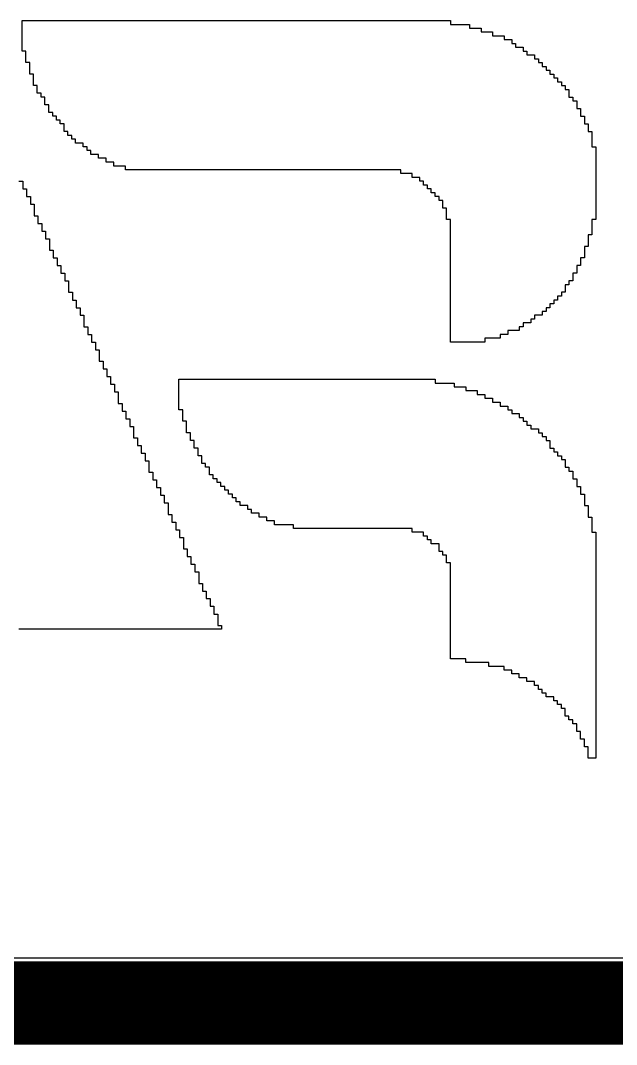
# Model space of a CAD drawing. Header units: millimetres. Extents: x -0.01 to 2.64, y -2.47 to 1.86.
# Drawn here: x 1.1117 to 1.1836, y -0.005 to 0.1183 of the extents above; entities that cross this region are included whole.
import ezdxf

# ---------------------------------------------------------------- set-up
doc = ezdxf.new("R2010")
doc.units = ezdxf.units.MM
doc.header["$MEASUREMENT"] = 0
for name, color, linetype in [('BottomLayer', 5, 'Continuous'), ('BottomSolder', 6, 'Continuous'), ('Mechanical1', 6, 'Continuous'), ('MidLayer1', 16, 'Continuous'), ('MidLayer2', 76, 'Continuous'), ('TopLayer', 1, 'Continuous'), ('TopOverlay', 2, 'Continuous')]:
    doc.layers.add(name, color=color, linetype=linetype)

# ---------------------------------------------------------------- blocks, each defined once
blk = doc.blocks.new('GRF_2021_F____13')
at = {"layer": 'TopOverlay'}
for p, q in [((0.61191, 0.07285), (0.61191, 0.07331)), ((0.61191, 0.07331), (0.66355, 0.07331)), ((0.61191, 0.07239), (0.61191, 0.07285)), ((0.66355, 0.07331), (0.66355, 0.07285)), ((0.66355, 0.07285), (0.66586, 0.07285)), ((0.66586, 0.07285), (0.66586, 0.07239)), ((0.61191, 0.07193), (0.61191, 0.07239)), ((0.61191, 0.07147), (0.61191, 0.07193)), ((0.66586, 0.07239), (0.66724, 0.07239)), ((0.66724, 0.07239), (0.66724, 0.07193)), ((0.66724, 0.07193), (0.66862, 0.07193)), ((0.66862, 0.07193), (0.66862, 0.07147)), ((0.61191, 0.07101), (0.61191, 0.07147)), ((0.61191, 0.07055), (0.61191, 0.07101)), ((0.61191, 0.07009), (0.61191, 0.07055)), ((0.66862, 0.07147), (0.67001, 0.07147)), ((0.67001, 0.07147), (0.67001, 0.07101)), ((0.67001, 0.07101), (0.67093, 0.07101)), ((0.67093, 0.07101), (0.67093, 0.07055)), ((0.67093, 0.07055), (0.67139, 0.07055)), ((0.67139, 0.07055), (0.67139, 0.07009)), ((0.61191, 0.06963), (0.61191, 0.07009)), ((0.61237, 0.06963), (0.61191, 0.06963)), ((0.61237, 0.06916), (0.61237, 0.06963)), ((0.61237, 0.0687), (0.61237, 0.06916)), ((0.67139, 0.07009), (0.67231, 0.07009)), ((0.67231, 0.07009), (0.67231, 0.06963)), ((0.67231, 0.06963), (0.67277, 0.06963)), ((0.67277, 0.06963), (0.67277, 0.06916)), ((0.67277, 0.06916), (0.67369, 0.06916)), ((0.67369, 0.06916), (0.67369, 0.0687)), ((0.61237, 0.06824), (0.61237, 0.0687)), ((0.61283, 0.06824), (0.61237, 0.06824)), ((0.61283, 0.06778), (0.61283, 0.06824)), ((0.67369, 0.0687), (0.67416, 0.0687)), ((0.67416, 0.0687), (0.67416, 0.06824)), ((0.67416, 0.06824), (0.67462, 0.06824)), ((0.67462, 0.06824), (0.67462, 0.06778)), ((0.61283, 0.06732), (0.61283, 0.06778)), ((0.61283, 0.06686), (0.61283, 0.06732)), ((0.61329, 0.06686), (0.61283, 0.06686)), ((0.61329, 0.0664), (0.61329, 0.06686)), ((0.67462, 0.06778), (0.67508, 0.06778)), ((0.67508, 0.06778), (0.67508, 0.06732)), ((0.67508, 0.06732), (0.67554, 0.06732)), ((0.67554, 0.06732), (0.67554, 0.06686)), ((0.67554, 0.06686), (0.676, 0.06686)), ((0.676, 0.06686), (0.676, 0.0664)), ((0.61329, 0.06594), (0.61329, 0.0664)), ((0.61329, 0.06548), (0.61329, 0.06594)), ((0.61375, 0.06548), (0.61329, 0.06548)), ((0.61375, 0.06501), (0.61375, 0.06548)), ((0.676, 0.0664), (0.67646, 0.0664)), ((0.67646, 0.0664), (0.67646, 0.06594)), ((0.67646, 0.06594), (0.67692, 0.06594)), ((0.67692, 0.06594), (0.67692, 0.06548)), ((0.67692, 0.06548), (0.67738, 0.06548)), ((0.67738, 0.06548), (0.67738, 0.06501)), ((0.61375, 0.06455), (0.61375, 0.06501)), ((0.61421, 0.06455), (0.61375, 0.06455)), ((0.61421, 0.06409), (0.61421, 0.06455)), ((0.67738, 0.06501), (0.67784, 0.06501)), ((0.67784, 0.06501), (0.67784, 0.06455)), ((0.67784, 0.06455), (0.67784, 0.06409)), ((0.61467, 0.06409), (0.61421, 0.06409)), ((0.61467, 0.06363), (0.61467, 0.06409)), ((0.61467, 0.06317), (0.61467, 0.06363)), ((0.61514, 0.06317), (0.61467, 0.06317)), ((0.61514, 0.06271), (0.61514, 0.06317)), ((0.67784, 0.06409), (0.67831, 0.06409)), ((0.67831, 0.06409), (0.67831, 0.06363)), ((0.67831, 0.06363), (0.67877, 0.06363)), ((0.67877, 0.06363), (0.67877, 0.06317)), ((0.67877, 0.06317), (0.67877, 0.06271)), ((0.61514, 0.06225), (0.61514, 0.06271)), ((0.6156, 0.06225), (0.61514, 0.06225)), ((0.6156, 0.06179), (0.6156, 0.06225)), ((0.61606, 0.06179), (0.6156, 0.06179)), ((0.61606, 0.06133), (0.61606, 0.06179)), ((0.67877, 0.06271), (0.67923, 0.06271)), ((0.67923, 0.06271), (0.67923, 0.06225)), ((0.67923, 0.06225), (0.67923, 0.06179)), ((0.67923, 0.06179), (0.67969, 0.06179)), ((0.67969, 0.06179), (0.67969, 0.06133)), ((0.61652, 0.06133), (0.61606, 0.06133)), ((0.61652, 0.06087), (0.61652, 0.06133)), ((0.61698, 0.06087), (0.61652, 0.06087)), ((0.61698, 0.0604), (0.61698, 0.06087)), ((0.67969, 0.06133), (0.67969, 0.06087)), ((0.67969, 0.06087), (0.68015, 0.06087)), ((0.68015, 0.06087), (0.68015, 0.0604)), ((0.61698, 0.05994), (0.61698, 0.0604)), ((0.61744, 0.05994), (0.61698, 0.05994)), ((0.61744, 0.05948), (0.61744, 0.05994)), ((0.6179, 0.05948), (0.61744, 0.05948)), ((0.6179, 0.05902), (0.6179, 0.05948)), ((0.68015, 0.0604), (0.68015, 0.05994)), ((0.68015, 0.05994), (0.68061, 0.05994)), ((0.68061, 0.05994), (0.68061, 0.05948)), ((0.68061, 0.05948), (0.68061, 0.05902)), ((0.61836, 0.05902), (0.6179, 0.05902)), ((0.61836, 0.05856), (0.61836, 0.05902)), ((0.61929, 0.05856), (0.61836, 0.05856)), ((0.61929, 0.0581), (0.61929, 0.05856)), ((0.61975, 0.0581), (0.61929, 0.0581)), ((0.61975, 0.05764), (0.61975, 0.0581)), ((0.68061, 0.05902), (0.68061, 0.05856)), ((0.68061, 0.05856), (0.68061, 0.0581)), ((0.68061, 0.0581), (0.68107, 0.0581)), ((0.68107, 0.0581), (0.68107, 0.05764)), ((0.62021, 0.05764), (0.61975, 0.05764)), ((0.62021, 0.05718), (0.62021, 0.05764)), ((0.62113, 0.05718), (0.62021, 0.05718)), ((0.62113, 0.05672), (0.62113, 0.05718)), ((0.68107, 0.05764), (0.68107, 0.05718)), ((0.68107, 0.05718), (0.68107, 0.05672)), ((0.62205, 0.05672), (0.62113, 0.05672)), ((0.62205, 0.05625), (0.62205, 0.05672)), ((0.62297, 0.05625), (0.62205, 0.05625)), ((0.62297, 0.05579), (0.62297, 0.05625)), ((0.62436, 0.05579), (0.62297, 0.05579)), ((0.62436, 0.05533), (0.62436, 0.05579)), ((0.68107, 0.05672), (0.68107, 0.05625)), ((0.68107, 0.05625), (0.68107, 0.05579)), ((0.68107, 0.05579), (0.68107, 0.05533)), ((0.65756, 0.05533), (0.62436, 0.05533)), ((0.65756, 0.05487), (0.65756, 0.05533)), ((0.65894, 0.05487), (0.65756, 0.05487)), ((0.65894, 0.05441), (0.65894, 0.05487)), ((0.65986, 0.05441), (0.65894, 0.05441)), ((0.65986, 0.05395), (0.65986, 0.05441)), ((0.68107, 0.05533), (0.68107, 0.05487)), ((0.68107, 0.05487), (0.68107, 0.05441)), ((0.68107, 0.05441), (0.68107, 0.05395)), ((0.61152, 0.05395), (0.61199, 0.05395)), ((0.61199, 0.05395), (0.61199, 0.05349)), ((0.61199, 0.05349), (0.61199, 0.05303)), ((0.61199, 0.05303), (0.61245, 0.05303)), ((0.61245, 0.05303), (0.61245, 0.05257)), ((0.66032, 0.05395), (0.65986, 0.05395)), ((0.66032, 0.05349), (0.66032, 0.05395)), ((0.66078, 0.05349), (0.66032, 0.05349)), ((0.66078, 0.05303), (0.66078, 0.05349)), ((0.66124, 0.05303), (0.66078, 0.05303)), ((0.66124, 0.05257), (0.66124, 0.05303)), ((0.68107, 0.05395), (0.68107, 0.05349)), ((0.68107, 0.05349), (0.68107, 0.05303)), ((0.68107, 0.05303), (0.68107, 0.05257)), ((0.61245, 0.05257), (0.61245, 0.0521)), ((0.61245, 0.0521), (0.61291, 0.0521)), ((0.61291, 0.0521), (0.61291, 0.05164)), ((0.66171, 0.05257), (0.66124, 0.05257)), ((0.66171, 0.0521), (0.66171, 0.05257)), ((0.66217, 0.0521), (0.66171, 0.0521)), ((0.66217, 0.05164), (0.66217, 0.0521)), ((0.68107, 0.05257), (0.68107, 0.0521)), ((0.68107, 0.0521), (0.68107, 0.05164)), ((0.61291, 0.05164), (0.61291, 0.05118)), ((0.61291, 0.05118), (0.61337, 0.05118)), ((0.61337, 0.05118), (0.61337, 0.05072)), ((0.61337, 0.05072), (0.61337, 0.05026)), ((0.66263, 0.05164), (0.66217, 0.05164)), ((0.66263, 0.05118), (0.66263, 0.05164)), ((0.66263, 0.05072), (0.66263, 0.05118)), ((0.66309, 0.05072), (0.66263, 0.05072)), ((0.66309, 0.05026), (0.66309, 0.05072)), ((0.68107, 0.05164), (0.68107, 0.05118)), ((0.68107, 0.05118), (0.68107, 0.05072)), ((0.68107, 0.05072), (0.68107, 0.05026)), ((0.61337, 0.05026), (0.61337, 0.0498)), ((0.61337, 0.0498), (0.61383, 0.0498)), ((0.61383, 0.0498), (0.61383, 0.04934)), ((0.61383, 0.04934), (0.61383, 0.04888)), ((0.66309, 0.0498), (0.66309, 0.05026)), ((0.66309, 0.04934), (0.66309, 0.0498)), ((0.66355, 0.04934), (0.66309, 0.04934)), ((0.66355, 0.04888), (0.66355, 0.04934)), ((0.68107, 0.04934), (0.68061, 0.04934)), ((0.68061, 0.04934), (0.68061, 0.04888)), ((0.68107, 0.05026), (0.68107, 0.0498)), ((0.68107, 0.0498), (0.68107, 0.04934)), ((0.61383, 0.04888), (0.61429, 0.04888)), ((0.61429, 0.04888), (0.61429, 0.04842)), ((0.61429, 0.04842), (0.61429, 0.04795)), ((0.66355, 0.04842), (0.66355, 0.04888)), ((0.66355, 0.04795), (0.66355, 0.04842)), ((0.68061, 0.04888), (0.68061, 0.04842)), ((0.68061, 0.04842), (0.68061, 0.04795)), ((0.61429, 0.04795), (0.61475, 0.04795)), ((0.61475, 0.04795), (0.61475, 0.04749)), ((0.61475, 0.04749), (0.61475, 0.04703)), ((0.61475, 0.04703), (0.61521, 0.04703)), ((0.61521, 0.04703), (0.61521, 0.04657)), ((0.66355, 0.04749), (0.66355, 0.04795)), ((0.66355, 0.04703), (0.66355, 0.04749)), ((0.66355, 0.04657), (0.66355, 0.04703)), ((0.68061, 0.04749), (0.68015, 0.04749)), ((0.68015, 0.04749), (0.68015, 0.04703)), ((0.68015, 0.04703), (0.68015, 0.04657)), ((0.68061, 0.04795), (0.68061, 0.04749)), ((0.61521, 0.04657), (0.61521, 0.04611)), ((0.61521, 0.04611), (0.61521, 0.04565)), ((0.61521, 0.04565), (0.61567, 0.04565)), ((0.61567, 0.04565), (0.61567, 0.04519)), ((0.66355, 0.04611), (0.66355, 0.04657)), ((0.66355, 0.04565), (0.66355, 0.04611)), ((0.66355, 0.04519), (0.66355, 0.04565)), ((0.68015, 0.04611), (0.67969, 0.04611)), ((0.67969, 0.04611), (0.67969, 0.04565)), ((0.67969, 0.04565), (0.67969, 0.04519)), ((0.68015, 0.04657), (0.68015, 0.04611)), ((0.61567, 0.04519), (0.61567, 0.04473)), ((0.61567, 0.04473), (0.61614, 0.04473)), ((0.61614, 0.04473), (0.61614, 0.04427)), ((0.66355, 0.04473), (0.66355, 0.04519)), ((0.66355, 0.04427), (0.66355, 0.04473)), ((0.67969, 0.04473), (0.67923, 0.04473)), ((0.67923, 0.04473), (0.67923, 0.04427)), ((0.67969, 0.04519), (0.67969, 0.04473)), ((0.61614, 0.04427), (0.61614, 0.0438)), ((0.61614, 0.0438), (0.6166, 0.0438)), ((0.6166, 0.0438), (0.6166, 0.04334)), ((0.6166, 0.04334), (0.6166, 0.04288)), ((0.66355, 0.0438), (0.66355, 0.04427)), ((0.66355, 0.04334), (0.66355, 0.0438)), ((0.66355, 0.04288), (0.66355, 0.04334)), ((0.67923, 0.0438), (0.67877, 0.0438)), ((0.67877, 0.0438), (0.67877, 0.04334)), ((0.67877, 0.04334), (0.67877, 0.04288)), ((0.67923, 0.04427), (0.67923, 0.0438)), ((0.6166, 0.04288), (0.61706, 0.04288)), ((0.61706, 0.04288), (0.61706, 0.04242)), ((0.61706, 0.04242), (0.61706, 0.04196)), ((0.61706, 0.04196), (0.61752, 0.04196)), ((0.61752, 0.04196), (0.61752, 0.0415)), ((0.66355, 0.04242), (0.66355, 0.04288)), ((0.66355, 0.04196), (0.66355, 0.04242)), ((0.66355, 0.0415), (0.66355, 0.04196)), ((0.67831, 0.04196), (0.67784, 0.04196)), ((0.67784, 0.04196), (0.67784, 0.0415)), ((0.67877, 0.04288), (0.67831, 0.04288)), ((0.67831, 0.04288), (0.67831, 0.04242)), ((0.67831, 0.04242), (0.67831, 0.04196)), ((0.61752, 0.0415), (0.61752, 0.04104)), ((0.61752, 0.04104), (0.61752, 0.04058)), ((0.66355, 0.04104), (0.66355, 0.0415)), ((0.66355, 0.04058), (0.66355, 0.04104)), ((0.67784, 0.0415), (0.67738, 0.0415)), ((0.67738, 0.0415), (0.67738, 0.04104)), ((0.67738, 0.04104), (0.67738, 0.04058)), ((0.61752, 0.04058), (0.61798, 0.04058)), ((0.61798, 0.04058), (0.61798, 0.04012)), ((0.61798, 0.04012), (0.61798, 0.03965)), ((0.61798, 0.03965), (0.61844, 0.03965)), ((0.61844, 0.03965), (0.61844, 0.03919)), ((0.66355, 0.04012), (0.66355, 0.04058)), ((0.66355, 0.03965), (0.66355, 0.04012)), ((0.66355, 0.03919), (0.66355, 0.03965)), ((0.67646, 0.03965), (0.676, 0.03965)), ((0.676, 0.03965), (0.676, 0.03919)), ((0.67692, 0.04012), (0.67646, 0.04012)), ((0.67646, 0.04012), (0.67646, 0.03965)), ((0.67738, 0.04058), (0.67692, 0.04058)), ((0.67692, 0.04058), (0.67692, 0.04012)), ((0.61844, 0.03919), (0.61844, 0.03873)), ((0.61844, 0.03873), (0.6189, 0.03873)), ((0.6189, 0.03873), (0.6189, 0.03827)), ((0.6189, 0.03827), (0.6189, 0.03781)), ((0.66355, 0.03873), (0.66355, 0.03919)), ((0.66355, 0.03827), (0.66355, 0.03873)), ((0.66355, 0.03781), (0.66355, 0.03827)), ((0.67508, 0.03827), (0.67462, 0.03827)), ((0.67462, 0.03827), (0.67462, 0.03781)), ((0.67554, 0.03873), (0.67508, 0.03873)), ((0.67508, 0.03873), (0.67508, 0.03827)), ((0.676, 0.03919), (0.67554, 0.03919)), ((0.67554, 0.03919), (0.67554, 0.03873)), ((0.6189, 0.03781), (0.61936, 0.03781)), ((0.61936, 0.03781), (0.61936, 0.03735)), ((0.61936, 0.03735), (0.61936, 0.03689)), ((0.66355, 0.03735), (0.66355, 0.03781)), ((0.66355, 0.03689), (0.66355, 0.03735)), ((0.67369, 0.03735), (0.67323, 0.03735)), ((0.67323, 0.03735), (0.67323, 0.03689)), ((0.67462, 0.03781), (0.67369, 0.03781)), ((0.67369, 0.03781), (0.67369, 0.03735)), ((0.61936, 0.03689), (0.61936, 0.03643)), ((0.61936, 0.03643), (0.61982, 0.03643)), ((0.61982, 0.03643), (0.61982, 0.03597)), ((0.61982, 0.03597), (0.61982, 0.0355)), ((0.66355, 0.03643), (0.66355, 0.03689)), ((0.66355, 0.03597), (0.66355, 0.03643)), ((0.66355, 0.0355), (0.66355, 0.03597)), ((0.67185, 0.03597), (0.67047, 0.03597)), ((0.67047, 0.03597), (0.67047, 0.0355)), ((0.67231, 0.03643), (0.67185, 0.03643)), ((0.67185, 0.03643), (0.67185, 0.03597)), ((0.67323, 0.03689), (0.67231, 0.03689)), ((0.67231, 0.03689), (0.67231, 0.03643)), ((0.61982, 0.0355), (0.62029, 0.0355)), ((0.62029, 0.0355), (0.62029, 0.03504)), ((0.62029, 0.03504), (0.62029, 0.03458)), ((0.62029, 0.03458), (0.62075, 0.03458)), ((0.62075, 0.03458), (0.62075, 0.03412)), ((0.66355, 0.03504), (0.66355, 0.0355)), ((0.66355, 0.03458), (0.66355, 0.03504)), ((0.6677, 0.03458), (0.66355, 0.03458)), ((0.66954, 0.03504), (0.6677, 0.03504)), ((0.6677, 0.03504), (0.6677, 0.03458)), ((0.67047, 0.0355), (0.66954, 0.0355)), ((0.66954, 0.0355), (0.66954, 0.03504)), ((0.62075, 0.03412), (0.62075, 0.03366)), ((0.62075, 0.03366), (0.62121, 0.03366)), ((0.62121, 0.03366), (0.62121, 0.0332)), ((0.62121, 0.0332), (0.62121, 0.03274)), ((0.62121, 0.03274), (0.62121, 0.03228)), ((0.62121, 0.03228), (0.62167, 0.03228)), ((0.62167, 0.03228), (0.62167, 0.03182)), ((0.62167, 0.03182), (0.62167, 0.03135)), ((0.62167, 0.03135), (0.62213, 0.03136)), ((0.62213, 0.03136), (0.62213, 0.03089)), ((0.62213, 0.03089), (0.62213, 0.03043)), ((0.62213, 0.03043), (0.62259, 0.03043)), ((0.62259, 0.03043), (0.62259, 0.02997)), ((0.62259, 0.02997), (0.62259, 0.02951)), ((0.63081, 0.02966), (0.63081, 0.03012)), ((0.63081, 0.03012), (0.66171, 0.03012)), ((0.63081, 0.0292), (0.63081, 0.02966)), ((0.66171, 0.03012), (0.66171, 0.02966)), ((0.66171, 0.02966), (0.66401, 0.02966)), ((0.66401, 0.02966), (0.66401, 0.0292)), ((0.62259, 0.02951), (0.62305, 0.02951)), ((0.62305, 0.02951), (0.62305, 0.02905)), ((0.62305, 0.02905), (0.62305, 0.02859)), ((0.62305, 0.02859), (0.62351, 0.02859)), ((0.62351, 0.02859), (0.62351, 0.02813)), ((0.63081, 0.02874), (0.63081, 0.0292)), ((0.63081, 0.02828), (0.63081, 0.02874)), ((0.66401, 0.0292), (0.66539, 0.0292)), ((0.66539, 0.0292), (0.66539, 0.02874)), ((0.66539, 0.02874), (0.66678, 0.02874)), ((0.66678, 0.02874), (0.66678, 0.02828)), ((0.62351, 0.02813), (0.62351, 0.02767)), ((0.62351, 0.02767), (0.62351, 0.02721)), ((0.62351, 0.02721), (0.62397, 0.02721)), ((0.62397, 0.02721), (0.62397, 0.02674)), ((0.63081, 0.02782), (0.63081, 0.02828)), ((0.63081, 0.02735), (0.63081, 0.02782)), ((0.63081, 0.02689), (0.63081, 0.02735)), ((0.66678, 0.02828), (0.6677, 0.02828)), ((0.6677, 0.02828), (0.6677, 0.02782)), ((0.6677, 0.02782), (0.66862, 0.02782)), ((0.66862, 0.02782), (0.66862, 0.02735)), ((0.66862, 0.02735), (0.66954, 0.02735)), ((0.66954, 0.02735), (0.66954, 0.02689)), ((0.62397, 0.02674), (0.62397, 0.02628)), ((0.62397, 0.02628), (0.62443, 0.02628)), ((0.62443, 0.02628), (0.62443, 0.02582)), ((0.63081, 0.02643), (0.63081, 0.02689)), ((0.63127, 0.02643), (0.63081, 0.02643)), ((0.63127, 0.02597), (0.63127, 0.02643)), ((0.63127, 0.02551), (0.63127, 0.02597)), ((0.66954, 0.02689), (0.67047, 0.02689)), ((0.67047, 0.02689), (0.67047, 0.02643)), ((0.67047, 0.02643), (0.67093, 0.02643)), ((0.67093, 0.02643), (0.67093, 0.02597)), ((0.67093, 0.02597), (0.67185, 0.02597)), ((0.67185, 0.02597), (0.67185, 0.02551)), ((0.62443, 0.02582), (0.62443, 0.02536)), ((0.62443, 0.02536), (0.6249, 0.02536)), ((0.6249, 0.02536), (0.6249, 0.0249)), ((0.6249, 0.0249), (0.6249, 0.02444)), ((0.63127, 0.02505), (0.63127, 0.02551)), ((0.63173, 0.02505), (0.63127, 0.02505)), ((0.63173, 0.02459), (0.63173, 0.02505)), ((0.67185, 0.02551), (0.67231, 0.02551)), ((0.67231, 0.02551), (0.67231, 0.02505)), ((0.67231, 0.02505), (0.67277, 0.02505)), ((0.67277, 0.02505), (0.67277, 0.02459)), ((0.6249, 0.02444), (0.62536, 0.02444)), ((0.62536, 0.02444), (0.62536, 0.02398)), ((0.62536, 0.02398), (0.62536, 0.02352)), ((0.62536, 0.02352), (0.62536, 0.02306)), ((0.63173, 0.02413), (0.63173, 0.02459)), ((0.63173, 0.02367), (0.63173, 0.02413)), ((0.6322, 0.02367), (0.63173, 0.02367)), ((0.6322, 0.0232), (0.6322, 0.02367)), ((0.67277, 0.02459), (0.67323, 0.02459)), ((0.67323, 0.02459), (0.67323, 0.02413)), ((0.67323, 0.02413), (0.67416, 0.02413)), ((0.67416, 0.02413), (0.67416, 0.02367)), ((0.67416, 0.02367), (0.67462, 0.02367)), ((0.67462, 0.02367), (0.67462, 0.0232)), ((0.62536, 0.02306), (0.62582, 0.02306)), ((0.62582, 0.02306), (0.62582, 0.02259)), ((0.62582, 0.02259), (0.62582, 0.02213)), ((0.6322, 0.02274), (0.6322, 0.0232)), ((0.63266, 0.02274), (0.6322, 0.02274)), ((0.63266, 0.02228), (0.63266, 0.02274)), ((0.63266, 0.02182), (0.63266, 0.02228)), ((0.67462, 0.0232), (0.67508, 0.0232)), ((0.67508, 0.0232), (0.67508, 0.02274)), ((0.67508, 0.02274), (0.67554, 0.02274)), ((0.67554, 0.02274), (0.67554, 0.02228)), ((0.67554, 0.02228), (0.67554, 0.02182)), ((0.62582, 0.02213), (0.62628, 0.02213)), ((0.62628, 0.02213), (0.62628, 0.02167)), ((0.62628, 0.02167), (0.62628, 0.02121)), ((0.62628, 0.02121), (0.62674, 0.02121)), ((0.62674, 0.02121), (0.62674, 0.02075)), ((0.63312, 0.02182), (0.63266, 0.02182)), ((0.63312, 0.02136), (0.63312, 0.02182)), ((0.63312, 0.0209), (0.63312, 0.02136)), ((0.67554, 0.02182), (0.676, 0.02182)), ((0.676, 0.02182), (0.676, 0.02136)), ((0.676, 0.02136), (0.67646, 0.02136)), ((0.67646, 0.02136), (0.67646, 0.0209)), ((0.62674, 0.02075), (0.62674, 0.02029)), ((0.62674, 0.02029), (0.6272, 0.02029)), ((0.6272, 0.02029), (0.6272, 0.01983)), ((0.6272, 0.01983), (0.6272, 0.01937)), ((0.63358, 0.0209), (0.63312, 0.0209)), ((0.63358, 0.02044), (0.63358, 0.0209)), ((0.63358, 0.01998), (0.63358, 0.02044)), ((0.63404, 0.01998), (0.63358, 0.01998)), ((0.63404, 0.01952), (0.63404, 0.01998)), ((0.67646, 0.0209), (0.67692, 0.0209)), ((0.67692, 0.0209), (0.67692, 0.02044)), ((0.67692, 0.02044), (0.67738, 0.02044)), ((0.67738, 0.02044), (0.67738, 0.01998)), ((0.67738, 0.01998), (0.67738, 0.01952)), ((0.6272, 0.01937), (0.6272, 0.01891)), ((0.6272, 0.01891), (0.62766, 0.01891)), ((0.62766, 0.01891), (0.62766, 0.01844)), ((0.6345, 0.01952), (0.63404, 0.01952)), ((0.6345, 0.01906), (0.6345, 0.01952)), ((0.6345, 0.01859), (0.6345, 0.01906)), ((0.63496, 0.01859), (0.6345, 0.01859)), ((0.63496, 0.01813), (0.63496, 0.01859)), ((0.67738, 0.01952), (0.67784, 0.01952)), ((0.67784, 0.01952), (0.67784, 0.01906)), ((0.67784, 0.01906), (0.67831, 0.01906)), ((0.67831, 0.01906), (0.67831, 0.01859)), ((0.67831, 0.01859), (0.67831, 0.01813)), ((0.62766, 0.01844), (0.62766, 0.01798)), ((0.62766, 0.01798), (0.62812, 0.01798)), ((0.62812, 0.01798), (0.62812, 0.01752)), ((0.62812, 0.01752), (0.62812, 0.01706)), ((0.63542, 0.01813), (0.63496, 0.01813)), ((0.63542, 0.01767), (0.63542, 0.01813)), ((0.63588, 0.01767), (0.63542, 0.01767)), ((0.63588, 0.01721), (0.63588, 0.01767)), ((0.67831, 0.01813), (0.67877, 0.01813)), ((0.67877, 0.01813), (0.67877, 0.01767)), ((0.67877, 0.01767), (0.67877, 0.01721)), ((0.62812, 0.01706), (0.62858, 0.01706)), ((0.62858, 0.01706), (0.62858, 0.0166)), ((0.62858, 0.0166), (0.62858, 0.01614)), ((0.62858, 0.01614), (0.62905, 0.01614)), ((0.62905, 0.01614), (0.62905, 0.01568)), ((0.63635, 0.01721), (0.63588, 0.01721)), ((0.63635, 0.01675), (0.63635, 0.01721)), ((0.63681, 0.01675), (0.63635, 0.01675)), ((0.63681, 0.01629), (0.63681, 0.01675)), ((0.63727, 0.01629), (0.63681, 0.01629)), ((0.63727, 0.01583), (0.63727, 0.01629)), ((0.67877, 0.01721), (0.67923, 0.01721)), ((0.67923, 0.01721), (0.67923, 0.01675)), ((0.67923, 0.01675), (0.67923, 0.01629)), ((0.67923, 0.01629), (0.67969, 0.01629)), ((0.67969, 0.01629), (0.67969, 0.01583)), ((0.62905, 0.01568), (0.62905, 0.01522)), ((0.62905, 0.01522), (0.62951, 0.01522)), ((0.62951, 0.01522), (0.62951, 0.01476)), ((0.63773, 0.01583), (0.63727, 0.01583)), ((0.63773, 0.01537), (0.63773, 0.01583)), ((0.63819, 0.01537), (0.63773, 0.01537)), ((0.63819, 0.01491), (0.63819, 0.01537)), ((0.63911, 0.01491), (0.63819, 0.01491)), ((0.63911, 0.01444), (0.63911, 0.01491)), ((0.67969, 0.01583), (0.67969, 0.01537)), ((0.67969, 0.01537), (0.67969, 0.01491)), ((0.67969, 0.01491), (0.68015, 0.01491)), ((0.68015, 0.01491), (0.68015, 0.01444)), ((0.62951, 0.01476), (0.62951, 0.01429)), ((0.62951, 0.01429), (0.62951, 0.01383)), ((0.62951, 0.01383), (0.62997, 0.01383)), ((0.62997, 0.01383), (0.62997, 0.01337)), ((0.63957, 0.01444), (0.63911, 0.01444)), ((0.63957, 0.01398), (0.63957, 0.01444)), ((0.6405, 0.01398), (0.63957, 0.01398)), ((0.6405, 0.01352), (0.6405, 0.01398)), ((0.68015, 0.01444), (0.68015, 0.01398)), ((0.68015, 0.01398), (0.68015, 0.01352)), ((0.62997, 0.01337), (0.62997, 0.01291)), ((0.62997, 0.01291), (0.63043, 0.01291)), ((0.63043, 0.01291), (0.63043, 0.01245)), ((0.63043, 0.01245), (0.63043, 0.01199)), ((0.64142, 0.01352), (0.6405, 0.01352)), ((0.64142, 0.01306), (0.64142, 0.01352)), ((0.64234, 0.01306), (0.64142, 0.01306)), ((0.64234, 0.0126), (0.64234, 0.01306)), ((0.64465, 0.0126), (0.64234, 0.0126)), ((0.64465, 0.01214), (0.64465, 0.0126)), ((0.68015, 0.01352), (0.68061, 0.01352)), ((0.68061, 0.01352), (0.68061, 0.01306)), ((0.68061, 0.01306), (0.68061, 0.0126)), ((0.68061, 0.0126), (0.68061, 0.01214)), ((0.63043, 0.01199), (0.63089, 0.01199)), ((0.63089, 0.01199), (0.63089, 0.01153)), ((0.63089, 0.01153), (0.63089, 0.01107)), ((0.65894, 0.01214), (0.64465, 0.01214)), ((0.65894, 0.01168), (0.65894, 0.01214)), ((0.66032, 0.01168), (0.65894, 0.01168)), ((0.66032, 0.01122), (0.66032, 0.01168)), ((0.66078, 0.01122), (0.66032, 0.01122)), ((0.66078, 0.01076), (0.66078, 0.01122)), ((0.68061, 0.01214), (0.68061, 0.01168)), ((0.68061, 0.01168), (0.68107, 0.01168)), ((0.68107, 0.01168), (0.68107, 0.01122)), ((0.68107, 0.01122), (0.68107, 0.01076)), ((0.63089, 0.01107), (0.63135, 0.01107)), ((0.63135, 0.01107), (0.63135, 0.01061)), ((0.63135, 0.01061), (0.63135, 0.01014)), ((0.63135, 0.01014), (0.63135, 0.00968)), ((0.66124, 0.01076), (0.66078, 0.01076)), ((0.66124, 0.01029), (0.66124, 0.01076)), ((0.66217, 0.01029), (0.66124, 0.01029)), ((0.66217, 0.00983), (0.66217, 0.01029)), ((0.68107, 0.01076), (0.68107, 0.01029)), ((0.68107, 0.01029), (0.68107, 0.00983)), ((0.63135, 0.00968), (0.63181, 0.00968)), ((0.63181, 0.00968), (0.63181, 0.00922)), ((0.63181, 0.00922), (0.63181, 0.00876)), ((0.63181, 0.00876), (0.63227, 0.00876)), ((0.63227, 0.00876), (0.63227, 0.0083)), ((0.66217, 0.00937), (0.66217, 0.00983)), ((0.66263, 0.00937), (0.66217, 0.00937)), ((0.66263, 0.00891), (0.66263, 0.00937)), ((0.66309, 0.00891), (0.66263, 0.00891)), ((0.66309, 0.00845), (0.66309, 0.00891)), ((0.68107, 0.00983), (0.68107, 0.00937)), ((0.68107, 0.00937), (0.68107, 0.00891)), ((0.68107, 0.00891), (0.68107, 0.00845)), ((0.63227, 0.0083), (0.63227, 0.00784)), ((0.63227, 0.00784), (0.63273, 0.00784)), ((0.63273, 0.00784), (0.63273, 0.00738)), ((0.66309, 0.00799), (0.66309, 0.00845)), ((0.66355, 0.00799), (0.66309, 0.00799)), ((0.66355, 0.00753), (0.66355, 0.00799)), ((0.66355, 0.00707), (0.66355, 0.00753)), ((0.68107, 0.00845), (0.68107, 0.00799)), ((0.68107, 0.00799), (0.68107, 0.00753)), ((0.68107, 0.00753), (0.68107, 0.00707)), ((0.63273, 0.00738), (0.63273, 0.00692)), ((0.63273, 0.00692), (0.6332, 0.00692)), ((0.6332, 0.00692), (0.6332, 0.00646)), ((0.6332, 0.00646), (0.6332, 0.00599)), ((0.66355, 0.00661), (0.66355, 0.00707)), ((0.66355, 0.00614), (0.66355, 0.00661)), ((0.68107, 0.00707), (0.68107, 0.00661)), ((0.68107, 0.00661), (0.68107, 0.00614)), ((0.6332, 0.00599), (0.6332, 0.00553)), ((0.6332, 0.00553), (0.63366, 0.00553)), ((0.63366, 0.00553), (0.63366, 0.00507)), ((0.63366, 0.00507), (0.63366, 0.00461)), ((0.66355, 0.00568), (0.66355, 0.00614)), ((0.66355, 0.00522), (0.66355, 0.00568)), ((0.66355, 0.00476), (0.66355, 0.00522)), ((0.68107, 0.00614), (0.68107, 0.00568)), ((0.68107, 0.00568), (0.68107, 0.00522)), ((0.68107, 0.00522), (0.68107, 0.00476)), ((0.63366, 0.00461), (0.63412, 0.00461)), ((0.63412, 0.00461), (0.63412, 0.00415)), ((0.63412, 0.00415), (0.63412, 0.00369)), ((0.66355, 0.0043), (0.66355, 0.00476)), ((0.66355, 0.00384), (0.66355, 0.0043)), ((0.66355, 0.00338), (0.66355, 0.00384)), ((0.68107, 0.00476), (0.68107, 0.0043)), ((0.68107, 0.0043), (0.68107, 0.00384)), ((0.68107, 0.00384), (0.68107, 0.00338)), ((0.63412, 0.00369), (0.63458, 0.00369)), ((0.63458, 0.00369), (0.63458, 0.00323)), ((0.63458, 0.00323), (0.63458, 0.00277)), ((0.63458, 0.00277), (0.63504, 0.00277)), ((0.63504, 0.00277), (0.63504, 0.00231)), ((0.66355, 0.00292), (0.66355, 0.00338)), ((0.66355, 0.00246), (0.66355, 0.00292)), ((0.68107, 0.00338), (0.68107, 0.00292)), ((0.68107, 0.00292), (0.68107, 0.00246)), ((0.63504, 0.00231), (0.63504, 0.00184)), ((0.63504, 0.00184), (0.6355, 0.00184)), ((0.6355, 0.00184), (0.6355, 0.00138)), ((0.6355, 0.00138), (0.6355, 0.00092)), ((0.66355, 0.00199), (0.66355, 0.00246)), ((0.66355, 0.00153), (0.66355, 0.00199)), ((0.66355, 0.00107), (0.66355, 0.00153)), ((0.68107, 0.00246), (0.68107, 0.00199)), ((0.68107, 0.00199), (0.68107, 0.00153)), ((0.68107, 0.00153), (0.68107, 0.00107)), ((0.63596, 0), (0.61152, 0)), ((0.6355, 0.00092), (0.6355, 0.00046)), ((0.6355, 0.00046), (0.63596, 0.00046)), ((0.63596, 0.00046), (0.63596, 0)), ((0.66355, 0.00061), (0.66355, 0.00107)), ((0.66355, 0.00015), (0.66355, 0.00061)), ((0.66355, -0.00031), (0.66355, 0.00015)), ((0.68107, 0.00107), (0.68107, 0.00061)), ((0.68107, 0.00061), (0.68107, 0.00015)), ((0.68107, 0.00015), (0.68107, -0.00031)), ((0.66355, -0.00077), (0.66355, -0.00031)), ((0.66355, -0.00123), (0.66355, -0.00077)), ((0.66355, -0.00169), (0.66355, -0.00123)), ((0.68107, -0.00031), (0.68107, -0.00077)), ((0.68107, -0.00077), (0.68107, -0.00123)), ((0.68107, -0.00123), (0.68107, -0.00169)), ((0.66355, -0.00216), (0.66355, -0.00169)), ((0.66355, -0.00262), (0.66355, -0.00216)), ((0.68107, -0.00169), (0.68107, -0.00216)), ((0.68107, -0.00216), (0.68107, -0.00262)), ((0.66355, -0.00308), (0.66355, -0.00262)), ((0.66355, -0.00354), (0.66355, -0.00308)), ((0.66539, -0.00354), (0.66355, -0.00354)), ((0.66539, -0.004), (0.66539, -0.00354)), ((0.68107, -0.00262), (0.68107, -0.00308)), ((0.68107, -0.00308), (0.68107, -0.00354)), ((0.68107, -0.00354), (0.68107, -0.004)), ((0.66816, -0.004), (0.66539, -0.004)), ((0.66816, -0.00446), (0.66816, -0.004)), ((0.67001, -0.00446), (0.66816, -0.00446)), ((0.67001, -0.00492), (0.67001, -0.00446)), ((0.67093, -0.00492), (0.67001, -0.00492)), ((0.67093, -0.00538), (0.67093, -0.00492)), ((0.68107, -0.004), (0.68107, -0.00446)), ((0.68107, -0.00446), (0.68107, -0.00492)), ((0.68107, -0.00492), (0.68107, -0.00538)), ((0.67185, -0.00538), (0.67093, -0.00538)), ((0.67185, -0.00584), (0.67185, -0.00538)), ((0.67277, -0.00584), (0.67185, -0.00584)), ((0.67277, -0.0063), (0.67277, -0.00584)), ((0.68107, -0.00538), (0.68107, -0.00584)), ((0.68107, -0.00584), (0.68107, -0.0063)), ((0.67369, -0.0063), (0.67277, -0.0063)), ((0.67369, -0.00677), (0.67369, -0.0063)), ((0.67416, -0.00677), (0.67369, -0.00677)), ((0.67416, -0.00723), (0.67416, -0.00677)), ((0.67462, -0.00723), (0.67416, -0.00723)), ((0.67462, -0.00769), (0.67462, -0.00723)), ((0.68107, -0.0063), (0.68107, -0.00677)), ((0.68107, -0.00677), (0.68107, -0.00723)), ((0.68107, -0.00723), (0.68107, -0.00769)), ((0.67508, -0.00769), (0.67462, -0.00769)), ((0.67508, -0.00815), (0.67508, -0.00769)), ((0.676, -0.00815), (0.67508, -0.00815)), ((0.676, -0.00861), (0.676, -0.00815)), ((0.67646, -0.00861), (0.676, -0.00861)), ((0.67646, -0.00907), (0.67646, -0.00861)), ((0.68107, -0.00769), (0.68107, -0.00815)), ((0.68107, -0.00815), (0.68107, -0.00861)), ((0.68107, -0.00861), (0.68107, -0.00907)), ((0.67692, -0.00907), (0.67646, -0.00907)), ((0.67692, -0.00953), (0.67692, -0.00907)), ((0.67738, -0.00953), (0.67692, -0.00953)), ((0.67738, -0.00999), (0.67738, -0.00953)), ((0.68107, -0.00907), (0.68107, -0.00953)), ((0.68107, -0.00953), (0.68107, -0.00999)), ((0.67738, -0.01045), (0.67738, -0.00999)), ((0.67784, -0.01045), (0.67738, -0.01045)), ((0.67784, -0.01092), (0.67784, -0.01045)), ((0.67831, -0.01092), (0.67784, -0.01092)), ((0.67831, -0.01138), (0.67831, -0.01092)), ((0.68107, -0.00999), (0.68107, -0.01045)), ((0.68107, -0.01045), (0.68107, -0.01092)), ((0.68107, -0.01092), (0.68107, -0.01138)), ((0.67877, -0.01138), (0.67831, -0.01138)), ((0.67877, -0.01184), (0.67877, -0.01138)), ((0.67877, -0.0123), (0.67877, -0.01184)), ((0.67923, -0.0123), (0.67877, -0.0123)), ((0.67923, -0.01276), (0.67923, -0.0123)), ((0.68107, -0.01138), (0.68107, -0.01184)), ((0.68107, -0.01184), (0.68107, -0.0123)), ((0.68107, -0.0123), (0.68107, -0.01276)), ((0.67923, -0.01322), (0.67923, -0.01276)), ((0.67969, -0.01322), (0.67923, -0.01322)), ((0.67969, -0.01368), (0.67969, -0.01322)), ((0.68107, -0.01276), (0.68107, -0.01322)), ((0.68107, -0.01322), (0.68107, -0.01368)), ((0.67969, -0.01414), (0.67969, -0.01368)), ((0.68015, -0.01414), (0.67969, -0.01414)), ((0.68015, -0.0146), (0.68015, -0.01414)), ((0.68015, -0.01507), (0.68015, -0.0146)), ((0.68107, -0.01368), (0.68107, -0.01414)), ((0.68107, -0.01414), (0.68107, -0.0146)), ((0.68107, -0.0146), (0.68107, -0.01507)), ((0.68015, -0.01553), (0.68015, -0.01507)), ((0.68107, -0.01553), (0.68015, -0.01553)), ((0.68107, -0.01507), (0.68107, -0.01553))]:
    blk.add_line(p, q, dxfattribs=at)

msp = doc.modelspace()

# ---------------------------------------------------------------- linework, layer by layer
at = {"layer": 'BottomLayer'}
msp.add_line((1.69459, 0.00541), (0.00541, 0.00541), dxfattribs=at)
at = {"layer": 'BottomSolder'}
msp.add_line((0, 0), (1.7, 0), dxfattribs=at)
at = {"layer": 'Mechanical1', "const_width": 0.01}
msp.add_lwpolyline([(0, 0), (1.7, 0)], dxfattribs=at)
at = {"layer": 'MidLayer1'}
msp.add_line((1.69459, 0.00541), (0.00541, 0.00541), dxfattribs=at)
at = {"layer": 'MidLayer2'}
msp.add_line((1.69459, 0.00541), (0.00541, 0.00541), dxfattribs=at)
at = {"layer": 'TopLayer'}
msp.add_line((1.69459, 0.00541), (0.00541, 0.00541), dxfattribs=at)

# ---------------------------------------------------------------- block references
msp.add_blockref('GRF_2021_F____13', (0.5, 0.045))

doc.saveas('drawing.dxf')
